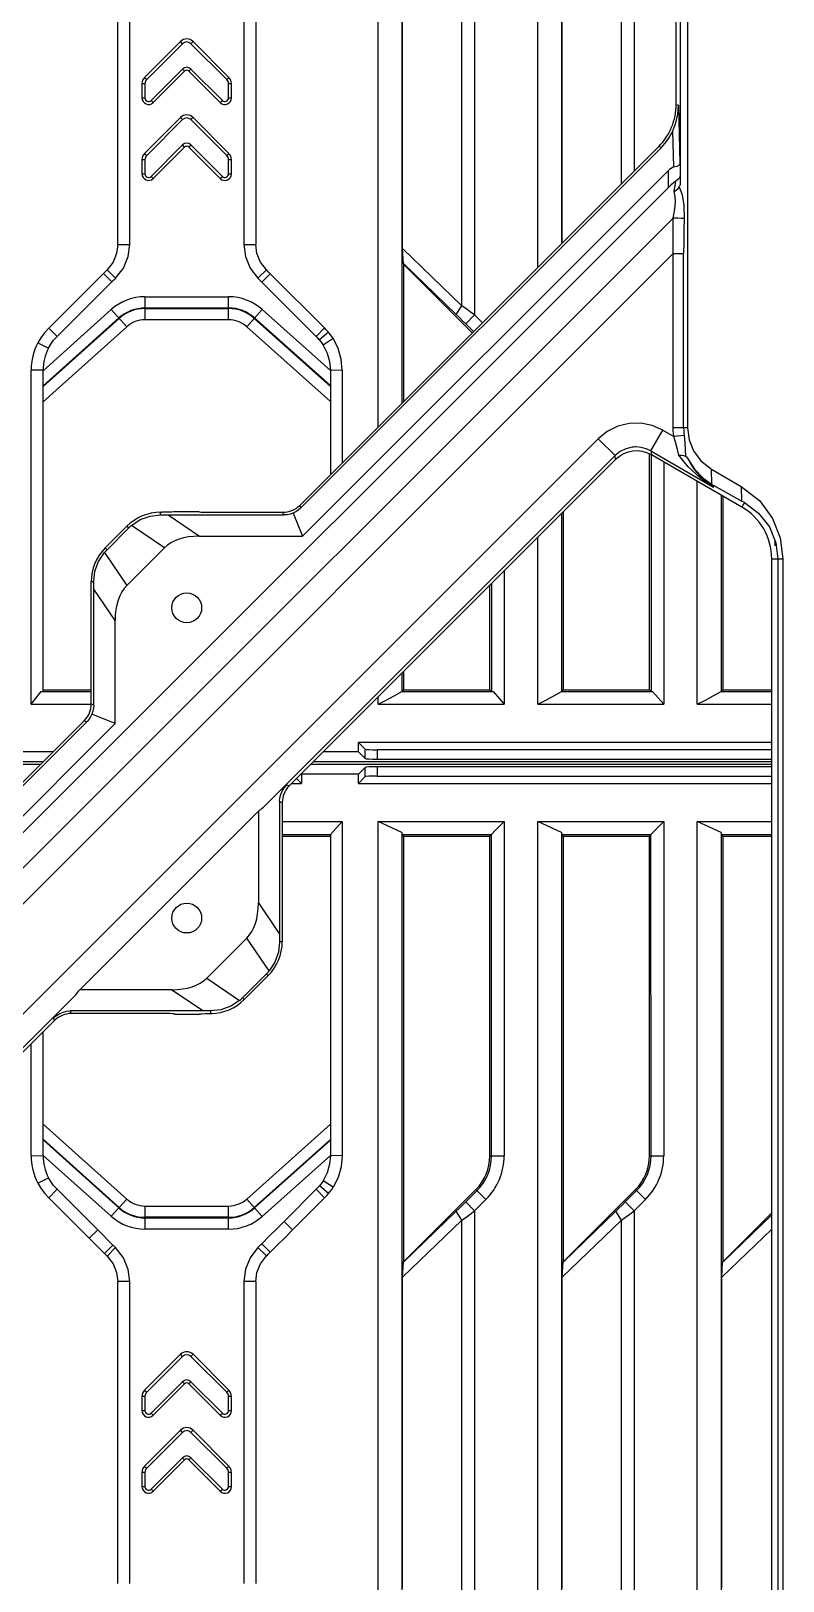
# Model space of a CAD drawing. Header units: millimetres. Extents: x -3132 to 28633, y 682 to 5849.
# Drawn here: x 7173 to 7236, y 2387 to 2516.9 of the extents above; entities that cross this region are included whole.
import ezdxf

# ---------------------------------------------------------------- set-up
doc = ezdxf.new("R2010")
doc.units = ezdxf.units.MM

msp = doc.modelspace()

# ---------------------------------------------------------------- linework, layer by layer
at = {"linetype": 'Continuous'}
for p, q in [((7202.059, 2483.686), (7202.059, 2684.033)), ((7204.056, 2684.033), (7204.056, 2485.683)), ((7215.429, 2497.056), (7215.429, 2684.033)), ((7217.426, 2684.033), (7217.426, 2499.053)), ((7227.028, 2510.715), (7227.028, 2675.967)), ((7227.359, 2675.967), (7227.359, 2504.218)), ((7227.976, 2675.967), (7227.976, 2483.616)), ((7210.142, 2530.211), (7210.142, 2493.068)), ((7223.512, 2530.211), (7223.512, 2505.139)), ((7209.073, 2493.841), (7209.073, 2529.438)), ((7222.443, 2504.07), (7222.443, 2529.438)), ((7180.251, 2498.987), (7180.252, 2524.291)), ((7181.251, 2498.987), (7181.251, 2524.291)), ((7190.803, 2524.291), (7190.803, 2498.988)), ((7191.803, 2524.292), (7191.803, 2498.988)), ((7204.112, 2498.631), (7204.112, 2524.647)), ((7217.482, 2499.109), (7217.482, 2524.647)), ((7185.498, 2515.977), (7182.498, 2512.977)), ((7185.675, 2515.801), (7185.498, 2515.977)), ((7186.558, 2515.977), (7186.382, 2515.801)), ((7189.558, 2512.977), (7186.558, 2515.977)), ((7182.675, 2512.801), (7185.675, 2515.801)), ((7186.382, 2515.801), (7189.382, 2512.801)), ((7185.675, 2513.679), (7183.04, 2511.045)), ((7183.217, 2510.868), (7185.851, 2513.503)), ((7185.851, 2513.503), (7185.675, 2513.679)), ((7186.382, 2513.679), (7186.205, 2513.503)), ((7186.205, 2513.503), (7188.839, 2510.868)), ((7189.016, 2511.045), (7186.382, 2513.679)), ((7182.278, 2512.447), (7182.278, 2511.257)), ((7182.528, 2512.447), (7182.278, 2512.447)), ((7182.498, 2512.977), (7182.675, 2512.801)), ((7182.528, 2512.447), (7182.528, 2511.257)), ((7189.382, 2512.801), (7189.558, 2512.977)), ((7189.528, 2511.257), (7189.528, 2512.447)), ((7189.778, 2512.447), (7189.528, 2512.447)), ((7189.778, 2511.257), (7189.778, 2512.447)), ((7182.278, 2511.257), (7182.528, 2511.257)), ((7183.04, 2511.045), (7183.217, 2510.868)), ((7188.839, 2510.868), (7189.016, 2511.045)), ((7189.528, 2511.257), (7189.778, 2511.257)), ((7227.028, 2510.715), (7227.217, 2510.637)), ((7227.217, 2510.637), (7227.341, 2505.727)), ((7185.498, 2509.614), (7182.498, 2506.614)), ((7182.675, 2506.437), (7185.675, 2509.437)), ((7185.675, 2509.437), (7185.498, 2509.614)), ((7186.558, 2509.614), (7186.382, 2509.437)), ((7186.382, 2509.437), (7189.382, 2506.437)), ((7189.558, 2506.614), (7186.558, 2509.614)), ((7226.838, 2505.452), (7226.761, 2508.511)), ((7185.675, 2507.315), (7183.04, 2504.681)), ((7183.217, 2504.504), (7185.851, 2507.139)), ((7185.851, 2507.139), (7185.675, 2507.315)), ((7186.382, 2507.315), (7186.205, 2507.139)), ((7186.205, 2507.139), (7188.839, 2504.504)), ((7189.016, 2504.681), (7186.382, 2507.315)), ((7195.489, 2477.116), (7225.571, 2507.198)), ((7225.788, 2507.108), (7195.562, 2476.881)), ((7225.788, 2507.108), (7225.571, 2507.198)), ((7182.278, 2506.083), (7182.278, 2504.893)), ((7182.528, 2506.083), (7182.278, 2506.083)), ((7182.498, 2506.614), (7182.675, 2506.437)), ((7182.528, 2506.083), (7182.528, 2504.893)), ((7189.382, 2506.437), (7189.558, 2506.614)), ((7189.528, 2504.893), (7189.528, 2506.083)), ((7189.778, 2506.083), (7189.528, 2506.083)), ((7189.778, 2504.893), (7189.778, 2506.083)), ((7182.278, 2504.893), (7182.528, 2504.893)), ((7183.04, 2504.681), (7183.217, 2504.504)), ((7188.839, 2504.504), (7189.016, 2504.681)), ((7189.528, 2504.893), (7189.778, 2504.893)), ((7226.346, 2505.144), (7195.735, 2474.533)), ((7226.346, 2505.144), (7226.346, 2503.73)), ((7109.391, 2386.775), (7226.346, 2503.73)), ((7226.776, 2501.195), (7136.932, 2411.35)), ((7180.251, 2498.987), (7181.251, 2498.987)), ((7190.803, 2498.988), (7191.803, 2498.988)), ((7137.683, 2409.109), (7226.786, 2498.211)), ((7204.181, 2497.367), (7204.112, 2498.631)), ((7209.073, 2493.841), (7204.112, 2498.631)), ((7226.786, 2483.616), (7226.786, 2498.211)), ((7226.786, 2498.211), (7227.655, 2498.211)), ((7227.655, 2483.616), (7227.655, 2498.211)), ((7179.057, 2496.554), (7174.464, 2491.973)), ((7179.763, 2495.846), (7179.057, 2496.554)), ((7179.361, 2496.856), (7180.069, 2496.15)), ((7192.698, 2496.849), (7191.99, 2496.142)), ((7193.024, 2496.524), (7192.317, 2495.817)), ((7197.568, 2491.981), (7193.024, 2496.524)), ((7204.182, 2497.353), (7204.198, 2497.353)), ((7204.184, 2497.37), (7208.611, 2493.096)), ((7204.198, 2497.353), (7204.198, 2485.824)), ((7204.198, 2497.339), (7209.952, 2491.578)), ((7175.165, 2491.26), (7179.763, 2495.846)), ((7192.317, 2495.817), (7196.871, 2491.263)), ((7182.527, 2494.601), (7182.527, 2492.66)), ((7182.527, 2494.601), (7189.536, 2494.601)), ((7189.536, 2492.66), (7189.536, 2494.601)), ((7208.611, 2493.096), (7209.073, 2493.841)), ((7179.708, 2493.522), (7173.998, 2488.399)), ((7180.342, 2492.816), (7173.998, 2487.124)), ((7173.998, 2487.065), (7180.371, 2492.783)), ((7181.005, 2492.077), (7179.708, 2493.522)), ((7189.536, 2493.653), (7182.527, 2493.653)), ((7182.527, 2493.609), (7189.536, 2493.609)), ((7189.536, 2492.66), (7182.527, 2492.66)), ((7192.35, 2493.526), (7191.056, 2492.079)), ((7191.688, 2492.787), (7198.058, 2487.088)), ((7198.058, 2487.148), (7191.718, 2492.819)), ((7198.058, 2488.429), (7192.35, 2493.526)), ((7210.142, 2493.068), (7209.397, 2492.323)), ((7210.792, 2492.418), (7210.142, 2493.068)), ((7173.998, 2485.79), (7181.005, 2492.077)), ((7174.464, 2491.973), (7175.165, 2491.26)), ((7191.056, 2492.079), (7198.058, 2485.815)), ((7197.568, 2491.981), (7196.871, 2491.263)), ((7197.904, 2491.617), (7197.138, 2490.975)), ((7209.397, 2492.323), (7210.047, 2491.673)), ((7173.553, 2490.739), (7174.445, 2490.287)), ((7198.304, 2491.087), (7197.46, 2490.549)), ((7172.998, 2460.447), (7172.998, 2488.449)), ((7173.998, 2488.449), (7172.998, 2488.449)), ((7173.998, 2461.534), (7173.998, 2488.449)), ((7199.058, 2488.445), (7198.058, 2488.429)), ((7198.058, 2488.429), (7198.058, 2479.685)), ((7199.058, 2488.445), (7199.058, 2480.685)), ((7224.913, 2481.678), (7225.912, 2483.409)), ((7225.912, 2483.409), (7226.821, 2482.884)), ((7227.976, 2483.616), (7226.786, 2483.616)), ((7220.497, 2482.696), (7137.683, 2399.883)), ((7220.497, 2482.696), (7221.91, 2481.283)), ((7227.686, 2482.969), (7226.821, 2482.884)), ((7192.458, 2451.831), (7221.91, 2481.283)), ((7221.954, 2480.953), (7194.611, 2453.61)), ((7221.954, 2480.953), (7221.91, 2481.283)), ((7224.794, 2461.665), (7224.794, 2481.424)), ((7224.913, 2481.678), (7224.956, 2481.348)), ((7224.913, 2481.678), (7230.16, 2478.649)), ((7224.928, 2481.348), (7224.928, 2461.531)), ((7232.528, 2476.976), (7224.956, 2481.348)), ((7225.982, 2480.756), (7225.982, 2460.447)), ((7228.04, 2480.357), (7227.263, 2481.333)), ((7228.051, 2480.922), (7228.203, 2480.645)), ((7228.051, 2480.922), (7228.573, 2480.138)), ((7229.098, 2480.838), (7229.976, 2480.152)), ((7229.005, 2479.456), (7228.04, 2480.357)), ((7228.573, 2480.138), (7229.233, 2479.441)), ((7230.16, 2478.649), (7229.005, 2479.456)), ((7230.015, 2478.858), (7229.976, 2480.152)), ((7229.976, 2480.152), (7232.476, 2478.708)), ((7228.799, 2460.447), (7228.799, 2479.129)), ((7229.233, 2479.441), (7230.015, 2478.858)), ((7229.828, 2478.868), (7230.16, 2478.649)), ((7230.16, 2478.649), (7230.215, 2478.743)), ((7232.513, 2477.475), (7230.215, 2478.743)), ((7232.476, 2478.708), (7232.513, 2477.475)), ((7195.489, 2477.116), (7195.579, 2476.899)), ((7230.796, 2477.976), (7230.796, 2461.511)), ((7230.938, 2477.894), (7230.938, 2461.665)), ((7232.744, 2477.35), (7232.513, 2477.475)), ((7232.744, 2477.35), (7232.528, 2476.976)), ((7183.835, 2476.317), (7183.835, 2476.533)), ((7183.835, 2476.533), (7183.954, 2476.533)), ((7184.465, 2476.316), (7187.095, 2474.533)), ((7184.465, 2476.316), (7194.172, 2476.316)), ((7185.041, 2476.603), (7184.943, 2476.564)), ((7185.041, 2476.603), (7187.015, 2476.603)), ((7187.015, 2476.603), (7187.111, 2476.565)), ((7188.102, 2476.533), (7194.082, 2476.533)), ((7194.172, 2476.316), (7194.082, 2476.533)), ((7194.931, 2476.473), (7195.735, 2474.533)), ((7217.426, 2476.425), (7217.426, 2461.511)), ((7217.568, 2476.567), (7217.568, 2461.665)), ((7179.2, 2473.554), (7181.007, 2475.361)), ((7179.351, 2473.403), (7181.158, 2475.21)), ((7181.007, 2475.361), (7181.158, 2475.21)), ((7184.152, 2473.557), (7181.395, 2475.427)), ((7187.095, 2474.533), (7195.735, 2474.533)), ((7215.429, 2460.447), (7215.429, 2474.428)), ((7234.837, 2475.304), (7235.376, 2473.975)), ((7235.751, 2474.408), (7235.976, 2472.646)), ((7179.134, 2473.166), (7181.004, 2470.409)), ((7179.351, 2473.403), (7179.2, 2473.554)), ((7184.152, 2473.557), (7181.004, 2470.409)), ((7235.299, 2474.168), (7235.299, 2473.776)), ((7235.299, 2473.776), (7235.397, 2473.776)), ((7235.376, 2473.975), (7235.544, 2472.646)), ((7235.028, 2371.463), (7235.028, 2472.646)), ((7235.028, 2472.646), (7235.976, 2472.646)), ((7235.544, 2472.646), (7235.544, 2371.463)), ((7235.976, 2472.646), (7235.976, 2371.463)), ((7178.028, 2460.479), (7178.028, 2470.726)), ((7178.028, 2470.726), (7178.244, 2470.726)), ((7211.424, 2461.665), (7211.424, 2470.423)), ((7211.558, 2470.557), (7211.558, 2461.531)), ((7212.612, 2471.611), (7212.612, 2460.447)), ((7178.245, 2460.389), (7178.245, 2470.096)), ((7180.028, 2467.466), (7178.245, 2470.096)), ((7180.028, 2458.826), (7180.028, 2467.466)), ((7204.056, 2463.055), (7204.056, 2461.511)), ((7204.198, 2463.197), (7204.198, 2461.665)), ((7172.998, 2460.447), (7173.845, 2461.521)), ((7173.845, 2461.521), (7173.998, 2461.534)), ((7173.845, 2461.521), (7178.028, 2461.521)), ((7173.998, 2461.665), (7178.028, 2461.665)), ((7204.198, 2461.665), (7204.052, 2461.512)), ((7204.198, 2461.665), (7211.424, 2461.665)), ((7211.424, 2461.665), (7211.558, 2461.531)), ((7211.558, 2461.531), (7211.688, 2461.521)), ((7211.688, 2461.521), (7212.612, 2460.447)), ((7217.568, 2461.665), (7217.422, 2461.512)), ((7217.568, 2461.665), (7224.794, 2461.665)), ((7224.794, 2461.665), (7224.928, 2461.531)), ((7224.928, 2461.531), (7225.058, 2461.521)), ((7225.058, 2461.521), (7225.982, 2460.447)), ((7230.938, 2461.665), (7230.792, 2461.512)), ((7230.938, 2461.665), (7235.028, 2461.665)), ((7172.998, 2460.447), (7178.028, 2460.447)), ((7178.028, 2460.479), (7178.245, 2460.389)), ((7202.059, 2460.447), (7202.059, 2461.058)), ((7202.059, 2460.447), (7212.612, 2460.447)), ((7215.429, 2460.447), (7225.982, 2460.447)), ((7228.799, 2460.447), (7235.028, 2460.447)), ((7180.028, 2458.826), (7094.954, 2373.752)), ((7096.424, 2378.05), (7177.445, 2459.072)), ((7177.68, 2458.999), (7097.182, 2378.501)), ((7177.662, 2458.982), (7177.445, 2459.072)), ((7180.028, 2458.826), (7178.088, 2459.63)), ((7174.845, 2456.471), (7171.647, 2456.471)), ((7200.41, 2456.471), (7197.472, 2456.471)), ((7200.41, 2456.471), (7200.41, 2457.251)), ((7200.978, 2456.683), (7200.41, 2457.251)), ((7235.028, 2457.251), (7200.41, 2457.251)), ((7200.978, 2455.903), (7200.41, 2456.471)), ((7200.978, 2455.903), (7200.978, 2456.683)), ((7201.977, 2456.633), (7201.977, 2455.853)), ((7235.028, 2456.633), (7201.977, 2456.633)), ((7174.006, 2455.633), (7082.528, 2455.633)), ((7082.528, 2455.433), (7173.806, 2455.433)), ((7196.434, 2455.433), (7235.028, 2455.433)), ((7235.028, 2455.633), (7196.634, 2455.633)), ((7200.978, 2455.163), (7200.41, 2454.594)), ((7200.978, 2454.383), (7200.978, 2455.163)), ((7201.977, 2455.853), (7235.028, 2455.853)), ((7201.977, 2455.213), (7201.977, 2454.433)), ((7235.028, 2455.213), (7201.977, 2455.213)), ((7194.415, 2453.691), (7194.611, 2453.61)), ((7194.815, 2453.815), (7195.647, 2453.815)), ((7195.231, 2454.23), (7195.647, 2453.815)), ((7195.647, 2454.594), (7195.647, 2453.815)), ((7200.41, 2454.594), (7195.647, 2454.594)), ((7200.41, 2453.815), (7200.41, 2454.594)), ((7200.978, 2454.383), (7200.41, 2453.815)), ((7200.41, 2453.815), (7235.028, 2453.815)), ((7201.977, 2454.433), (7235.028, 2454.433)), ((7193.811, 2452.293), (7193.811, 2441.172)), ((7194.028, 2452.203), (7193.811, 2452.293)), ((7194.028, 2452.203), (7194.028, 2440.542)), ((7192.028, 2451.489), (7177.072, 2436.533)), ((7192.028, 2451.489), (7192.028, 2443.802)), ((7194.028, 2450.619), (7199.058, 2450.619)), ((7199.058, 2450.619), (7198.06, 2449.531)), ((7199.058, 2450.619), (7199.058, 2422.618)), ((7202.059, 2217.533), (7202.059, 2450.619)), ((7204.053, 2449.716), (7202.059, 2450.619)), ((7202.059, 2450.619), (7212.612, 2450.619)), ((7204.052, 2449.713), (7204.066, 2449.532)), ((7204.056, 2449.715), (7204.056, 2217.533)), ((7212.612, 2450.619), (7212.612, 2422.617)), ((7215.429, 2217.533), (7215.429, 2450.619)), ((7217.423, 2449.716), (7215.429, 2450.619)), ((7215.429, 2450.619), (7225.982, 2450.619)), ((7217.422, 2449.713), (7217.436, 2449.532)), ((7217.426, 2449.715), (7217.426, 2217.533)), ((7225.982, 2450.619), (7225.982, 2422.617)), ((7228.799, 2364.746), (7228.799, 2450.619)), ((7230.793, 2449.716), (7228.799, 2450.619)), ((7228.799, 2450.619), (7235.028, 2450.619)), ((7230.792, 2449.713), (7230.806, 2449.532)), ((7230.796, 2449.715), (7230.796, 2366.133)), ((7194.028, 2449.532), (7198.059, 2449.532)), ((7194.028, 2449.401), (7198.058, 2449.401)), ((7198.058, 2449.531), (7198.058, 2422.628)), ((7204.066, 2449.532), (7211.55, 2449.534)), ((7204.198, 2449.401), (7204.066, 2449.532)), ((7204.198, 2449.401), (7204.198, 2413.727)), ((7204.198, 2449.401), (7211.424, 2449.401)), ((7211.424, 2449.401), (7211.557, 2449.54)), ((7211.424, 2422.617), (7211.424, 2449.401)), ((7211.558, 2422.617), (7211.546, 2449.54)), ((7217.436, 2449.532), (7224.92, 2449.534)), ((7217.568, 2449.401), (7217.436, 2449.532)), ((7217.568, 2449.401), (7217.568, 2413.727)), ((7217.568, 2449.401), (7224.794, 2449.401)), ((7224.794, 2449.401), (7224.927, 2449.54)), ((7224.794, 2422.617), (7224.794, 2449.401)), ((7224.928, 2422.617), (7224.916, 2449.54)), ((7230.806, 2449.532), (7235.028, 2449.533)), ((7230.938, 2449.401), (7230.806, 2449.532)), ((7230.938, 2449.401), (7230.938, 2413.727)), ((7230.938, 2449.401), (7235.028, 2449.401)), ((7192.028, 2443.802), (7193.811, 2441.172)), ((7187.702, 2437.509), (7191.052, 2440.859)), ((7192.922, 2438.101), (7191.052, 2440.859)), ((7194.028, 2440.542), (7193.812, 2440.542)), ((7187.702, 2437.509), (7190.46, 2435.639)), ((7192.705, 2437.865), (7190.696, 2435.856)), ((7192.857, 2437.714), (7190.848, 2435.704)), ((7192.705, 2437.865), (7192.857, 2437.714)), ((7139.097, 2398.47), (7176.73, 2436.103)), ((7184.76, 2436.533), (7177.072, 2436.533)), ((7187.389, 2434.75), (7184.76, 2436.533)), ((7190.848, 2435.704), (7190.696, 2435.856)), ((7174.951, 2433.95), (7174.87, 2434.146)), ((7176.268, 2434.75), (7176.358, 2434.533)), ((7187.389, 2434.75), (7176.268, 2434.75)), ((7183.954, 2434.533), (7176.358, 2434.533)), ((7185.041, 2434.463), (7184.946, 2434.501)), ((7187.015, 2434.463), (7185.041, 2434.463)), ((7187.015, 2434.463), (7187.113, 2434.502)), ((7188.019, 2434.749), (7188.019, 2434.533)), ((7174.951, 2433.95), (7124.115, 2383.114)), ((7173.998, 2422.642), (7173.998, 2432.997)), ((7172.998, 2422.617), (7172.998, 2431.997)), ((7181.005, 2418.989), (7173.998, 2425.276)), ((7198.058, 2425.25), (7191.056, 2418.986)), ((7180.371, 2418.283), (7173.998, 2424.001)), ((7173.998, 2423.942), (7180.342, 2418.25)), ((7198.058, 2423.978), (7191.688, 2418.279)), ((7191.718, 2418.246), (7198.058, 2423.918)), ((7172.998, 2422.617), (7173.997, 2422.65)), ((7173.998, 2422.649), (7179.708, 2417.544)), ((7192.35, 2417.539), (7198.058, 2422.634)), ((7199.058, 2422.618), (7198.059, 2422.634)), ((7211.424, 2422.617), (7212.612, 2422.617)), ((7224.794, 2422.617), (7225.982, 2422.617)), ((7173.553, 2420.326), (7174.445, 2420.779)), ((7174.464, 2419.092), (7175.166, 2419.805)), ((7178.57, 2416.406), (7175.166, 2419.805)), ((7196.962, 2419.894), (7194.185, 2417.109)), ((7197.574, 2419.091), (7196.871, 2419.803)), ((7197.904, 2419.449), (7197.138, 2420.091)), ((7198.302, 2419.977), (7197.46, 2420.517)), ((7210.252, 2419.788), (7204.198, 2413.727)), ((7211.092, 2418.948), (7210.252, 2419.788)), ((7223.622, 2419.788), (7217.568, 2413.727)), ((7224.462, 2418.948), (7223.622, 2419.788)), ((7174.464, 2419.092), (7177.864, 2415.698)), ((7179.708, 2417.544), (7181.005, 2418.989)), ((7182.527, 2418.406), (7182.527, 2416.464)), ((7182.527, 2418.406), (7189.536, 2418.406)), ((7189.536, 2416.464), (7189.536, 2418.406)), ((7191.056, 2418.986), (7192.35, 2417.539)), ((7194.892, 2416.402), (7197.574, 2419.091)), ((7209.397, 2418.743), (7210.347, 2419.693)), ((7209.397, 2418.743), (7210.142, 2417.998)), ((7210.142, 2417.998), (7211.092, 2418.948)), ((7222.767, 2418.743), (7223.717, 2419.693)), ((7222.767, 2418.743), (7223.512, 2417.998)), ((7223.512, 2417.998), (7224.462, 2418.948)), ((7189.536, 2417.457), (7182.527, 2417.457)), ((7182.527, 2417.413), (7189.536, 2417.413)), ((7194.184, 2417.109), (7194.892, 2416.403)), ((7204.112, 2412.434), (7209.073, 2417.225)), ((7208.611, 2417.97), (7204.184, 2413.696)), ((7209.073, 2417.225), (7208.611, 2417.97)), ((7209.073, 2381.628), (7209.073, 2417.225)), ((7210.142, 2417.998), (7210.142, 2380.855)), ((7217.482, 2412.434), (7222.443, 2417.225)), ((7221.981, 2417.97), (7217.554, 2413.696)), ((7222.443, 2417.225), (7221.981, 2417.97)), ((7222.443, 2381.628), (7222.443, 2417.225)), ((7223.512, 2417.998), (7223.512, 2380.855)), ((7235.028, 2417.659), (7230.924, 2413.696)), ((7235.028, 2417.822), (7230.938, 2413.727)), ((7177.864, 2415.698), (7178.57, 2416.406)), ((7179.845, 2415.138), (7178.57, 2416.406)), ((7189.536, 2416.464), (7182.527, 2416.464)), ((7230.852, 2412.434), (7235.028, 2416.467)), ((7177.864, 2415.698), (7179.14, 2414.429)), ((7179.14, 2414.429), (7179.845, 2415.138)), ((7179.361, 2414.21), (7180.069, 2414.916)), ((7192.699, 2414.218), (7191.991, 2414.924)), ((7193.025, 2414.542), (7192.318, 2415.249)), ((7204.112, 2412.434), (7204.181, 2413.699)), ((7204.184, 2413.696), (7204.194, 2413.73)), ((7217.482, 2412.434), (7217.551, 2413.699)), ((7217.554, 2413.696), (7217.564, 2413.73)), ((7230.852, 2412.434), (7230.921, 2413.699)), ((7230.924, 2413.696), (7230.934, 2413.73)), ((7180.252, 2386.775), (7180.251, 2412.079)), ((7181.251, 2412.079), (7180.251, 2412.079)), ((7181.251, 2386.775), (7181.251, 2412.078)), ((7190.803, 2412.078), (7190.803, 2386.774)), ((7191.803, 2412.078), (7190.803, 2412.078)), ((7191.803, 2412.078), (7191.803, 2386.774)), ((7204.112, 2386.419), (7204.112, 2412.434)), ((7217.482, 2386.419), (7217.482, 2412.434)), ((7230.852, 2386.419), (7230.852, 2412.434)), ((7185.498, 2405.977), (7182.498, 2402.977)), ((7182.675, 2402.801), (7185.675, 2405.801)), ((7185.675, 2405.801), (7185.498, 2405.977)), ((7186.558, 2405.977), (7186.382, 2405.801)), ((7186.382, 2405.801), (7189.382, 2402.801)), ((7189.558, 2402.977), (7186.558, 2405.977)), ((7182.498, 2402.977), (7182.675, 2402.801)), ((7185.675, 2403.679), (7183.04, 2401.045)), ((7183.217, 2400.868), (7185.851, 2403.503)), ((7185.851, 2403.503), (7185.675, 2403.679)), ((7186.382, 2403.679), (7186.205, 2403.503)), ((7186.205, 2403.503), (7188.839, 2400.868)), ((7189.016, 2401.045), (7186.382, 2403.679)), ((7189.382, 2402.801), (7189.558, 2402.977)), ((7182.278, 2402.447), (7182.278, 2401.257)), ((7182.528, 2402.447), (7182.278, 2402.447)), ((7182.528, 2402.447), (7182.528, 2401.257)), ((7189.528, 2401.257), (7189.528, 2402.447)), ((7189.778, 2402.447), (7189.528, 2402.447)), ((7189.778, 2401.257), (7189.778, 2402.447)), ((7182.278, 2401.257), (7182.528, 2401.257)), ((7183.04, 2401.045), (7183.217, 2400.868)), ((7188.839, 2400.868), (7189.016, 2401.045)), ((7189.528, 2401.257), (7189.778, 2401.257)), ((7185.498, 2399.614), (7182.498, 2396.614)), ((7182.675, 2396.437), (7185.675, 2399.437)), ((7185.675, 2399.437), (7185.498, 2399.614)), ((7186.558, 2399.614), (7186.382, 2399.437)), ((7186.382, 2399.437), (7189.382, 2396.437)), ((7189.558, 2396.614), (7186.558, 2399.614)), ((7182.498, 2396.614), (7182.675, 2396.437)), ((7185.675, 2397.315), (7183.04, 2394.681)), ((7183.217, 2394.504), (7185.851, 2397.139)), ((7185.851, 2397.139), (7185.675, 2397.315)), ((7186.382, 2397.315), (7186.205, 2397.139)), ((7186.205, 2397.139), (7188.839, 2394.504)), ((7189.016, 2394.681), (7186.382, 2397.315)), ((7189.382, 2396.437), (7189.558, 2396.614)), ((7182.278, 2396.083), (7182.278, 2394.893)), ((7182.528, 2396.083), (7182.278, 2396.083)), ((7182.528, 2396.083), (7182.528, 2394.893)), ((7189.528, 2394.893), (7189.528, 2396.083)), ((7189.778, 2396.083), (7189.528, 2396.083)), ((7189.778, 2394.893), (7189.778, 2396.083)), ((7182.278, 2394.893), (7182.528, 2394.893)), ((7183.04, 2394.681), (7183.217, 2394.504)), ((7188.839, 2394.504), (7189.016, 2394.681)), ((7189.528, 2394.893), (7189.778, 2394.893))]:
    msp.add_line(p, q, dxfattribs=at)
for points in [[(7226.761, 2508.511), (7227.007, 2509.168), (7227.164, 2509.884), (7227.217, 2510.637)], [(7227.341, 2505.727), (7227.271, 2505.619), (7227.096, 2505.524), (7226.838, 2505.452)], [(7226.994, 2504.282), (7226.794, 2504.141), (7226.575, 2503.951), (7226.346, 2503.73)], [(7226.857, 2503.421), (7226.92, 2503.79), (7226.968, 2504.085), (7226.994, 2504.282)], [(7227.341, 2504.698), (7227.295, 2504.556), (7227.178, 2504.415), (7226.996, 2504.284)], [(7227.359, 2504.218), (7227.353, 2504.064), (7227.332, 2503.925), (7227.292, 2503.815)], [(7226.776, 2501.195), (7226.913, 2501.93), (7226.969, 2502.525), (7226.957, 2503.009), (7226.857, 2503.421)], [(7226.857, 2503.421), (7227.039, 2503.538), (7227.187, 2503.672), (7227.292, 2503.815)], [(7227.292, 2503.815), (7227.529, 2503.147), (7227.668, 2502.237), (7227.696, 2501.145)], [(7226.786, 2498.211), (7226.774, 2499.195), (7226.77, 2500.19), (7226.776, 2501.195)], [(7227.696, 2501.145), (7227.476, 2501.164), (7227.175, 2501.181), (7226.776, 2501.195)], [(7227.696, 2501.145), (7227.673, 2500.168), (7227.66, 2499.19), (7227.655, 2498.211)], [(7180.251, 2498.987), (7180.15, 2498.225), (7179.852, 2497.501), (7179.361, 2496.856)], [(7180.069, 2496.15), (7180.719, 2497.003), (7181.117, 2497.967), (7181.251, 2498.987)], [(7190.803, 2498.988), (7190.938, 2497.965), (7191.337, 2496.998), (7191.99, 2496.142)], [(7192.698, 2496.849), (7192.204, 2497.497), (7191.904, 2498.223), (7191.803, 2498.987)], [(7210.142, 2493.068), (7209.78, 2493.332), (7209.424, 2493.59), (7209.073, 2493.841)], [(7208.611, 2493.096), (7208.866, 2492.848), (7209.128, 2492.59), (7209.397, 2492.323)], [(7174.464, 2491.973), (7174.101, 2491.577), (7173.796, 2491.162), (7173.553, 2490.738)], [(7174.445, 2490.287), (7174.636, 2490.619), (7174.876, 2490.945), (7175.165, 2491.26)], [(7196.871, 2491.263), (7196.962, 2491.172), (7197.051, 2491.076), (7197.138, 2490.975)], [(7197.904, 2491.617), (7197.794, 2491.745), (7197.682, 2491.866), (7197.568, 2491.981)], [(7198.309, 2491.079), (7198.182, 2491.264), (7198.049, 2491.441), (7197.904, 2491.617)], [(7197.138, 2490.975), (7197.256, 2490.831), (7197.361, 2490.693), (7197.459, 2490.549)], [(7197.459, 2490.549), (7197.796, 2489.872), (7197.994, 2489.159), (7198.058, 2488.429)], [(7199.058, 2488.427), (7198.973, 2489.36), (7198.721, 2490.252), (7198.309, 2491.079)], [(7223.083, 2483.972), (7222.133, 2483.739), (7221.257, 2483.307), (7220.497, 2482.696)], [(7225.912, 2483.409), (7225.02, 2483.802), (7224.062, 2483.993), (7223.083, 2483.972)], [(7226.821, 2482.884), (7226.802, 2483.128), (7226.79, 2483.372), (7226.786, 2483.616)], [(7227.655, 2483.616), (7227.659, 2483.401), (7227.669, 2483.185), (7227.686, 2482.969)], [(7227.976, 2483.616), (7228.104, 2482.614), (7228.477, 2481.677), (7229.098, 2480.838)], [(7227.263, 2481.333), (7227.151, 2481.801), (7226.996, 2482.321), (7226.821, 2482.884)], [(7227.686, 2482.969), (7227.744, 2482.343), (7227.786, 2481.768), (7227.796, 2481.25)], [(7223.344, 2481.991), (7222.818, 2481.862), (7222.333, 2481.623), (7221.91, 2481.283)], [(7223.669, 2482.012), (7223.56, 2482.01), (7223.452, 2482.003), (7223.344, 2481.991)], [(7224.913, 2481.678), (7224.519, 2481.862), (7224.101, 2481.975), (7223.669, 2482.012)], [(7227.263, 2481.333), (7227.469, 2481.327), (7227.65, 2481.299), (7227.796, 2481.25)], [(7227.796, 2481.25), (7227.882, 2481.18), (7227.968, 2481.063), (7228.051, 2480.922)], [(7228.203, 2480.645), (7228.577, 2480.085), (7229.268, 2479.322), (7229.828, 2478.868)], [(7232.476, 2478.708), (7234.036, 2477.483), (7235.11, 2476.02), (7235.751, 2474.408)], [(7195.562, 2476.881), (7195.372, 2476.719), (7195.161, 2476.582), (7194.931, 2476.473)], [(7232.744, 2477.35), (7233.938, 2476.469), (7234.837, 2475.304)], [(7181.395, 2475.427), (7182.139, 2475.918), (7182.965, 2476.218), (7183.835, 2476.317)], [(7184.943, 2476.564), (7184.772, 2476.548), (7184.418, 2476.537), (7183.954, 2476.533)], [(7194.931, 2476.473), (7194.689, 2476.387), (7194.443, 2476.335), (7194.197, 2476.316)], [(7178.244, 2470.726), (7178.343, 2471.591), (7178.644, 2472.422), (7179.134, 2473.166)], [(7202.059, 2460.447), (7202.734, 2460.804), (7203.398, 2461.157), (7204.057, 2461.509)], [(7204.057, 2461.509), (7206.6, 2461.512), (7209.144, 2461.518), (7211.688, 2461.521)], [(7215.429, 2460.447), (7216.104, 2460.804), (7216.768, 2461.157), (7217.427, 2461.509)], [(7217.427, 2461.509), (7219.97, 2461.512), (7222.514, 2461.518), (7225.058, 2461.521)], [(7228.799, 2460.447), (7229.474, 2460.804), (7230.138, 2461.157), (7230.797, 2461.509)], [(7230.797, 2461.509), (7233.34, 2461.512), (7235.028, 2461.516)], [(7178.245, 2460.365), (7178.226, 2460.115), (7178.174, 2459.87), (7178.088, 2459.63)], [(7178.088, 2459.63), (7177.978, 2459.398), (7177.841, 2459.187), (7177.68, 2458.999)], [(7193.811, 2452.318), (7193.836, 2452.6), (7193.904, 2452.883), (7194.02, 2453.163), (7194.188, 2453.435), (7194.415, 2453.691)], [(7211.546, 2449.54), (7211.902, 2449.899), (7212.256, 2450.26), (7212.612, 2450.619)], [(7224.916, 2449.54), (7225.272, 2449.899), (7225.626, 2450.26), (7225.982, 2450.619)], [(7193.812, 2440.542), (7193.713, 2439.677), (7193.412, 2438.846), (7192.922, 2438.101)], [(7190.46, 2435.639), (7189.715, 2435.147), (7188.889, 2434.848), (7188.019, 2434.749)], [(7174.87, 2434.146), (7175.126, 2434.373), (7175.398, 2434.541), (7175.679, 2434.657), (7175.961, 2434.725), (7176.243, 2434.75)], [(7187.113, 2434.502), (7187.268, 2434.517), (7187.59, 2434.528), (7188.102, 2434.534)], [(7198.058, 2422.634), (7197.993, 2421.907), (7197.795, 2421.194), (7197.459, 2420.517)], [(7199.058, 2422.619), (7198.971, 2421.696), (7198.717, 2420.805), (7198.302, 2419.978)], [(7173.553, 2420.327), (7173.796, 2419.904), (7174.101, 2419.488), (7174.464, 2419.092)], [(7175.166, 2419.805), (7174.875, 2420.122), (7174.635, 2420.449), (7174.445, 2420.779)], [(7197.138, 2420.091), (7197.051, 2419.99), (7196.962, 2419.894)], [(7197.459, 2420.517), (7197.361, 2420.373), (7197.256, 2420.235), (7197.138, 2420.091)], [(7197.904, 2419.449), (7198.048, 2419.624), (7198.181, 2419.801), (7198.302, 2419.978)], [(7197.574, 2419.091), (7197.685, 2419.203), (7197.797, 2419.324), (7197.904, 2419.449)], [(7209.397, 2418.743), (7209.128, 2418.475), (7208.865, 2418.218), (7208.611, 2417.97)], [(7222.767, 2418.743), (7222.498, 2418.475), (7222.235, 2418.218), (7221.981, 2417.97)], [(7194.185, 2417.109), (7193.564, 2416.489), (7192.941, 2415.87), (7192.318, 2415.249)], [(7209.073, 2417.225), (7209.424, 2417.475), (7209.78, 2417.733), (7210.142, 2417.998)], [(7222.443, 2417.225), (7222.794, 2417.475), (7223.15, 2417.733), (7223.512, 2417.998)], [(7193.025, 2414.542), (7193.645, 2415.159), (7194.268, 2415.778), (7194.892, 2416.402)], [(7181.251, 2412.078), (7181.117, 2413.099), (7180.719, 2414.062), (7180.069, 2414.916)], [(7191.991, 2414.924), (7191.338, 2414.069), (7190.938, 2413.101), (7190.803, 2412.078)], [(7179.361, 2414.21), (7179.852, 2413.563), (7180.151, 2412.84), (7180.251, 2412.079)], [(7191.803, 2412.078), (7191.904, 2412.843), (7192.205, 2413.57), (7192.699, 2414.218)]]:
    msp.add_lwpolyline(points, dxfattribs=at)
for centre in [(7186.028, 2468.533), (7186.028, 2442.533)]:
    msp.add_circle(centre, 1.25, dxfattribs=at)
for centre, radius, start, end in [((7186.028, 2515.447), 0.75, 45.00003, 134.99998), ((7186.028, 2515.447), 0.5, 45.00003, 134.99998), ((7186.028, 2513.326), 0.5, 44.99999, 134.99998), ((7186.028, 2513.326), 0.25, 44.99997, 134.99998), ((7183.028, 2512.447), 0.75, 135, 179.99995), ((7183.028, 2512.447), 0.5, 135, 179.99996), ((7189.028, 2512.447), 0.5, 0, 44.99999), ((7189.028, 2512.447), 0.75, 0, 44.99999), ((7182.828, 2511.257), 0.55, 180.00003, 315), ((7182.828, 2511.257), 0.3, 180.00003, 315), ((7189.228, 2511.257), 0.55, 225.00011, 0), ((7189.228, 2511.257), 0.3, 225.00006, 0), ((7186.028, 2509.083), 0.75, 45.00003, 134.99998), ((7186.028, 2509.083), 0.5, 45.00003, 134.99998), ((7186.028, 2506.962), 0.5, 44.99999, 134.99998), ((7186.028, 2506.962), 0.25, 44.99997, 134.99998), ((7183.028, 2506.083), 0.75, 135, 179.99995), ((7183.028, 2506.083), 0.5, 135, 179.99996), ((7189.028, 2506.083), 0.5, 0, 44.99999), ((7189.028, 2506.083), 0.75, 0, 44.99999), ((7182.828, 2504.893), 0.55, 180.00003, 315), ((7182.828, 2504.893), 0.3, 180.00003, 315), ((7189.228, 2504.893), 0.55, 225.00011, 0), ((7189.228, 2504.893), 0.3, 225.00006, 0), ((7235.326, 2440.138), 79.68, 134.61731, 134.92528), ((7136.508, 2440.01), 79.925, 44.99933, 45.3289), ((7235.326, 2440.138), 78.68, 134.61137, 134.92528), ((7136.508, 2440.01), 78.925, 44.99933, 45.33387), ((7182.527, 2490.381), 4.221, 90, 131.89966), ((7189.536, 2490.381), 4.221, 48.18708, 90), ((7182.527, 2490.381), 3.272, 90, 131.89966), ((7182.527, 2490.381), 3.228, 90, 131.89966), ((7182.527, 2490.381), 2.279, 90, 131.89966), ((7189.536, 2490.381), 3.272, 48.18708, 90), ((7189.536, 2490.381), 3.228, 48.18708, 90), ((7189.536, 2490.381), 2.279, 48.18708, 90), ((7177.998, 2488.449), 5, 152.7532, 180), ((7177.998, 2488.449), 4, 152.65263, 179.99999), ((7230.028, 2472.646), 5, 0, 60), ((7183.835, 2472.533), 4, 90, 135), ((7182.028, 2470.726), 4, 135, 180), ((7190.028, 2440.542), 4, 315, 0), ((7188.019, 2438.533), 4, 271.19407, 315), ((7177.998, 2422.617), 5, 180, 207.25036), ((7177.998, 2422.617), 4, 179.53376, 207.34649), ((7207.424, 2422.617), 4, 315, 0), ((7207.424, 2422.617), 4.134, 315, 0), ((7207.424, 2422.617), 5.188, 315, 360), ((7220.794, 2422.617), 4, 315, 0), ((7220.794, 2422.617), 4.134, 315, 0), ((7220.794, 2422.617), 5.188, 315, 360), ((7182.527, 2420.685), 2.279, 228.10034, 270), ((7189.536, 2420.685), 2.279, 270, 311.81292), ((7182.527, 2420.685), 4.221, 228.10034, 270), ((7182.527, 2420.685), 3.272, 228.10034, 270), ((7182.527, 2420.685), 3.228, 228.10034, 270), ((7189.536, 2420.685), 3.228, 270, 311.81292), ((7189.536, 2420.685), 3.272, 270, 311.81292), ((7189.536, 2420.685), 4.221, 270, 311.81292), ((7235.326, 2470.927), 78.68, 225.15875, 225.38802), ((7136.512, 2471.055), 78.922, 314.66524, 314.9997), ((7136.512, 2471.055), 79.922, 314.67014, 314.9997), ((7235.326, 2470.927), 79.68, 225.15875, 225.38203), ((7186.028, 2405.447), 0.75, 45.00003, 134.99998), ((7186.028, 2405.447), 0.5, 45.00006, 134.99998), ((7183.028, 2402.447), 0.75, 135, 179.99995), ((7186.028, 2403.326), 0.5, 44.99999, 134.99998), ((7186.028, 2403.326), 0.25, 44.99997, 134.99998), ((7189.028, 2402.447), 0.75, 0, 44.99999), ((7183.028, 2402.447), 0.5, 135, 179.99996), ((7189.028, 2402.447), 0.5, 0, 44.99999), ((7182.828, 2401.257), 0.55, 180.00003, 315), ((7182.828, 2401.257), 0.3, 180.00001, 315), ((7189.228, 2401.257), 0.55, 225.00011, 0), ((7189.228, 2401.257), 0.3, 225.00006, 0), ((7186.028, 2399.083), 0.75, 45.00003, 134.99998), ((7186.028, 2399.083), 0.5, 45.00003, 134.99998), ((7183.028, 2396.083), 0.75, 135, 179.99995), ((7183.028, 2396.083), 0.5, 135, 179.99996), ((7186.028, 2396.962), 0.5, 44.99999, 134.99998), ((7186.028, 2396.962), 0.25, 44.99997, 134.99998), ((7189.028, 2396.083), 0.5, 0, 44.99999), ((7189.028, 2396.083), 0.75, 0, 44.99999), ((7182.828, 2394.893), 0.55, 180.00003, 315), ((7182.828, 2394.893), 0.3, 180.00003, 315), ((7189.228, 2394.893), 0.55, 225.00011, 0), ((7189.228, 2394.893), 0.3, 225.00006, 0)]:
    msp.add_arc(centre, radius, start, end, dxfattribs=at)
for centre, major_axis, ratio, start_param, end_param in [((7222.048, 2510.718), (4.602, -1.906), 0.9992864, -0.3924468, 0.3924468), ((7222.084, 2510.702), (4.318, -2.84), 0.9616239, -0.195971, 0.1492113), ((7226.346, 2503.736), (0.704, 1.699), 0.4142136, 0.2683261, 0.7853982), ((7223.713, 2479.19), (-0.325, 2.47), 0.9990327, -0.6540311, 0.6540311), ((7232.803, 2483.426), (4.09, 3.452), 0.9984791, -2.8193745, -2.7761976), ((7194.081, 2478.525), (0.762, -1.841), 0.9992864, -0.3924468, 0.3924468), ((7178.874, 2476.572), (9.136, -0.157), 0.0221412, -0.9962559, -0.911713), ((7188.102, 2476.568), (0.996, 0), 0.0349208, -3.0543262, -1.5707963), ((7183.783, 2472.585), (2.625, -2.625), 0.9998009, 3.0550915, 3.1415927), ((7192.309, 2467.462), (-8.456, 5.734), 0.489394, -0.6252038, -0.0936294), ((7181.976, 2470.778), (2.625, -2.625), 0.9998009, 3.1415927, 3.2280939), ((7177.989, 2475.688), (-0.157, 9.136), 0.0221412, -2.2298796, -2.1453367), ((7187.099, 2462.252), (5.734, -8.456), 0.489394, -3.0479633, -2.5163889), ((7176.036, 2460.48), (1.841, -0.762), 0.9992864, -0.3924468, 0.3924468), ((7201.977, 2456.685), (1, 0), 0.0524078, -3.0892328, -1.5707963), ((7201.977, 2455.905), (1, 0), 0.0524078, -3.0892328, -1.5707963), ((7201.977, 2455.16), (1, 0), 0.0524078, 1.5707963, 3.0892328), ((7196.02, 2452.202), (-1.841, 0.762), 0.9992864, -0.3924468, 0.3924468), ((7201.977, 2454.381), (1, 0), 0.0524078, 1.5707963, 3.0892328), ((7192.528, 2454.728), (1.414, 3.414), 0.4142136, -2.6088747, -2.3911011), ((7184.957, 2449.016), (-5.734, 8.456), 0.489394, -3.0479633, -2.5163889), ((7194.067, 2435.58), (-0.157, 9.136), 0.0221412, 0.911713, 0.9962559), ((7190.081, 2440.49), (2.625, -2.625), 0.9998009, 0, 0.0865012), ((7179.545, 2443.604), (8.456, -5.734), 0.489394, -0.6252038, -0.0936294), ((7173.833, 2436.033), (3.414, 1.414), 0.4142136, -0.7504916, -0.5327179), ((7188.071, 2438.481), (2.625, -2.625), 0.9998009, -0.0865012, 0), ((7176.359, 2432.541), (-0.762, 1.841), 0.9992864, -0.3924468, 0.3924468), ((7183.954, 2434.498), (0.996, 0), 0.0349208, 0.0872665, 1.5707963), ((7192.981, 2434.494), (9.136, -0.157), 0.0221412, 2.1453367, 2.2298796)]:
    msp.add_ellipse(centre, major_axis=major_axis, ratio=ratio, start_param=start_param, end_param=end_param, dxfattribs=at)

doc.saveas('drawing.dxf')
